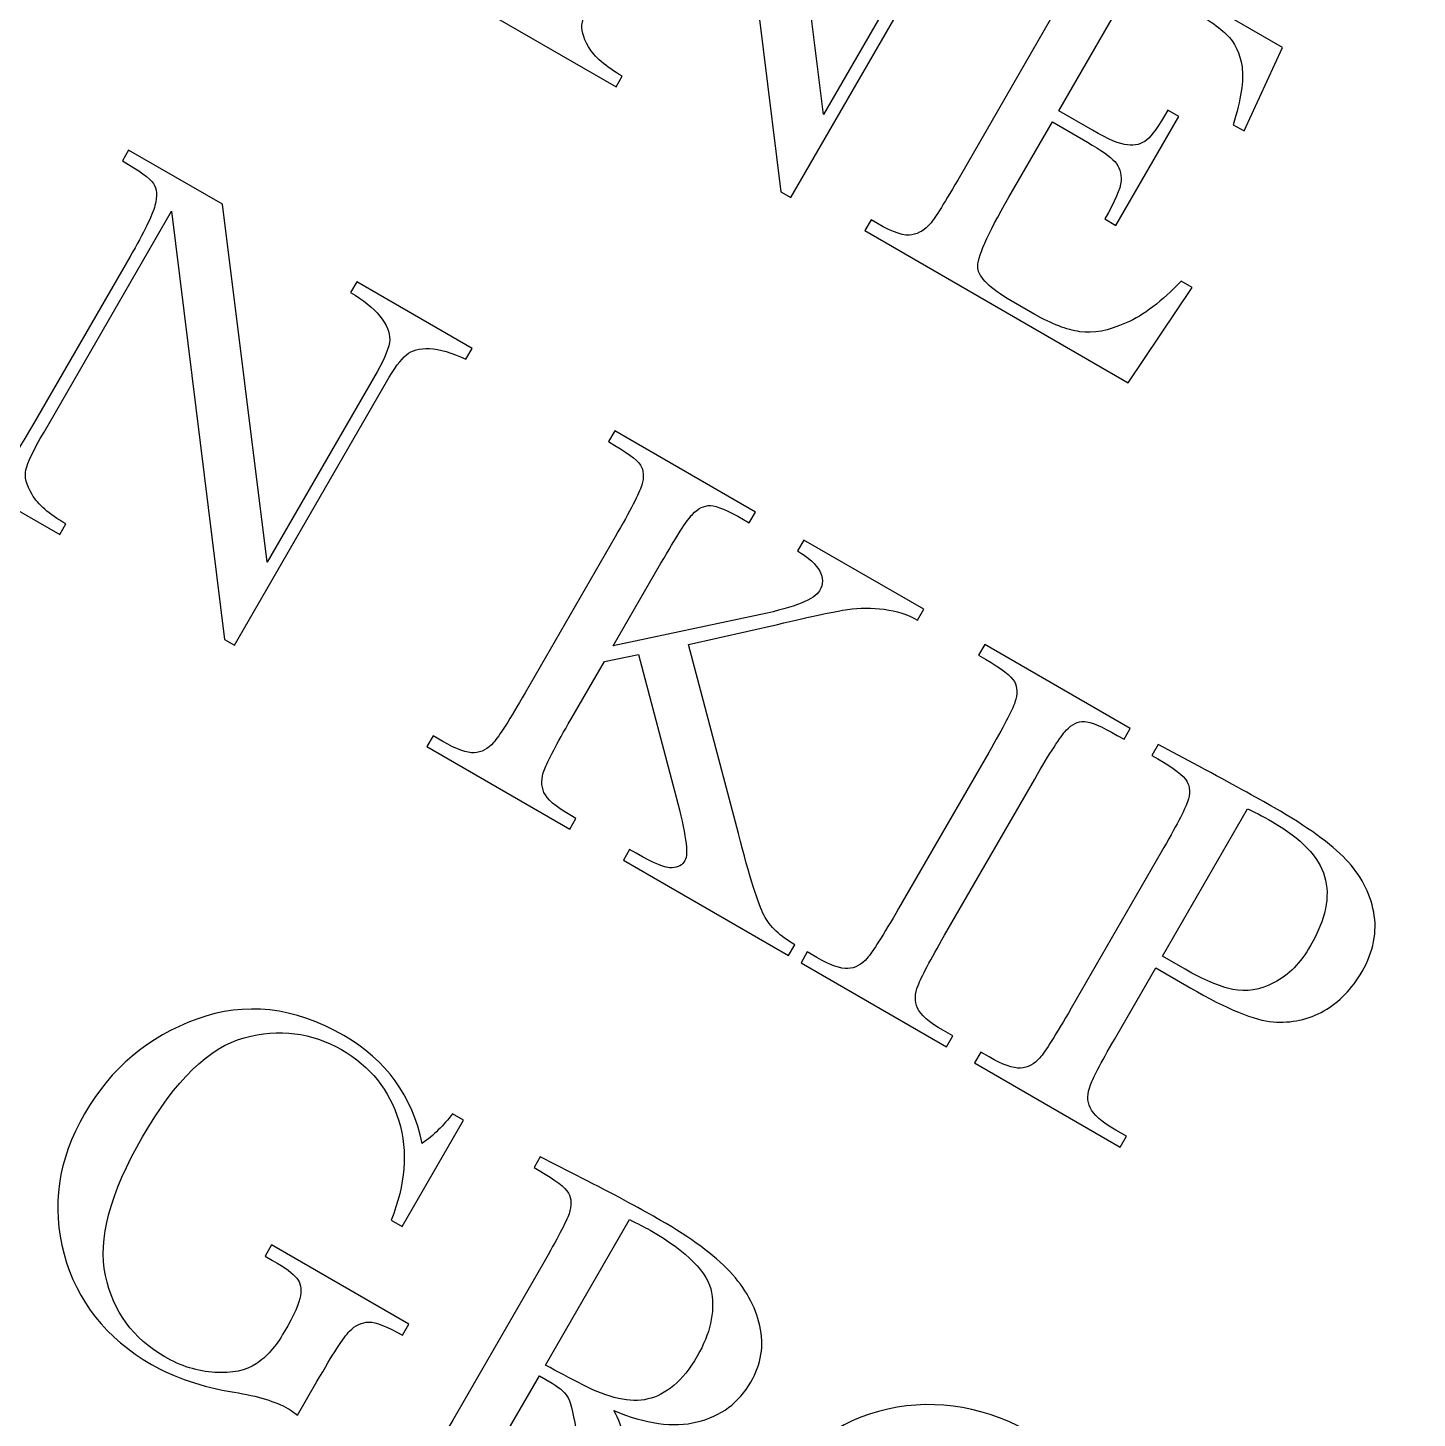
# Model space of a CAD drawing. Header units: centimetres. Extents: x -233 to -82, y 123 to 153.
# Drawn here: x -149.0737 to -148.8086, y 138.9133 to 139.1784 of the extents above; entities that cross this region are included whole.
import ezdxf

# ---------------------------------------------------------------- set-up
doc = ezdxf.new("R2010")
doc.units = ezdxf.units.CM
doc.header["$MEASUREMENT"] = 0
doc.layers.add('layer 1', color=7, linetype='Continuous')

msp = doc.modelspace()

# ---------------------------------------------------------------- linework, layer by layer
at = {"layer": 'layer 1', "color": 1, "lineweight": 9}
for points in [[(-150.96902, 140.35037), (-150.96902, 139.18779), (-150.02657, 138.24535), (-148.86399, 138.24535), (-148.86399, 138.24535), (-147.70142, 138.24535), (-146.75897, 139.18779), (-146.75897, 140.35037), (-146.75897, 140.35037), (-146.75897, 141.51295), (-147.70142, 142.45539), (-148.86399, 142.45539), (-148.86399, 142.45539), (-150.02657, 142.45539), (-150.96902, 141.51295), (-150.96902, 140.35037)], [(-148.71787, 138.39175), (-148.71787, 138.39175), (-147.99394, 139.64481), (-147.99394, 139.64481), (-147.99394, 139.64481), (-147.99394, 139.64481), (-149.90106, 140.74336), (-149.90106, 140.74336), (-149.90106, 140.74336), (-149.90106, 140.74336), (-150.62287, 139.49237), (-150.62287, 139.49237), (-150.62287, 139.49237), (-150.62287, 139.49237), (-148.71787, 138.39175), (-148.71787, 138.39175)]]:
    msp.add_open_spline(points, degree=3, knots=[0, 0, 0, 0, 0.2, 0.2, 0.2, 0.2, 0.4, 0.4, 0.4, 0.4, 0.6, 0.6, 0.6, 0.6, 1, 1, 1, 1], dxfattribs=at)
at = {"layer": 'layer 1'}
for points, knots in [([(-148.93002, 139.14715), (-148.93002, 139.14715), (-148.94011, 139.2288), (-148.94011, 139.2288), (-148.94011, 139.2288), (-148.94011, 139.2288), (-148.96442, 139.18669), (-148.96442, 139.18669), (-148.96442, 139.18669), (-148.96643, 139.1832), (-148.96757, 139.18081), (-148.96788, 139.1795), (-148.96788, 139.1795), (-148.96818, 139.17819), (-148.96778, 139.17661), (-148.9667, 139.17477), (-148.9667, 139.17477), (-148.96562, 139.1729), (-148.96348, 139.17104), (-148.96026, 139.16918), (-148.96026, 139.16918), (-148.96026, 139.16918), (-148.96144, 139.16713), (-148.96144, 139.16713), (-148.96144, 139.16713), (-148.96144, 139.16713), (-148.9841, 139.18021), (-148.9841, 139.18021), (-148.9841, 139.18021), (-148.9841, 139.18021), (-148.98291, 139.18226), (-148.98291, 139.18226), (-148.98291, 139.18226), (-148.97991, 139.1808), (-148.9774, 139.18005), (-148.97537, 139.18002), (-148.97537, 139.18002), (-148.97334, 139.17999), (-148.97191, 139.18037), (-148.97105, 139.1812), (-148.97105, 139.1812), (-148.9702, 139.18202), (-148.96872, 139.18428), (-148.9666, 139.18795), (-148.9666, 139.18795), (-148.9666, 139.18795), (-148.94802, 139.22014), (-148.94802, 139.22014), (-148.94802, 139.22014), (-148.94533, 139.22479), (-148.94374, 139.22802), (-148.94327, 139.22986), (-148.94327, 139.22986), (-148.94279, 139.2317), (-148.94288, 139.23311), (-148.94357, 139.23409), (-148.94357, 139.23409), (-148.94427, 139.23509), (-148.94621, 139.23652), (-148.94946, 139.23839), (-148.94946, 139.23839), (-148.94946, 139.23839), (-148.94828, 139.24045), (-148.94828, 139.24045), (-148.94828, 139.24045), (-148.94828, 139.24045), (-148.93038, 139.23011), (-148.93038, 139.23011), (-148.93038, 139.23011), (-148.93038, 139.23011), (-148.92187, 139.16187), (-148.92187, 139.16187), (-148.92187, 139.16187), (-148.92187, 139.16187), (-148.90091, 139.19817), (-148.90091, 139.19817), (-148.90091, 139.19817), (-148.89937, 139.20085), (-148.89856, 139.20291), (-148.89849, 139.20429), (-148.89849, 139.20429), (-148.89842, 139.20567), (-148.89907, 139.20718), (-148.90038, 139.20881), (-148.90038, 139.20881), (-148.90171, 139.21041), (-148.90358, 139.2119), (-148.90597, 139.21328), (-148.90597, 139.21328), (-148.90597, 139.21328), (-148.90479, 139.21534), (-148.90479, 139.21534), (-148.90479, 139.21534), (-148.90479, 139.21534), (-148.88278, 139.20263), (-148.88278, 139.20263), (-148.88278, 139.20263), (-148.88278, 139.20263), (-148.88396, 139.20058), (-148.88396, 139.20058), (-148.88396, 139.20058), (-148.88667, 139.20183), (-148.88896, 139.20249), (-148.89087, 139.20259), (-148.89087, 139.20259), (-148.8928, 139.20267), (-148.89428, 139.20227), (-148.8953, 139.20141), (-148.8953, 139.20141), (-148.89634, 139.20056), (-148.89762, 139.19883), (-148.89912, 139.19623), (-148.89912, 139.19623), (-148.89912, 139.19623), (-148.9281, 139.14604), (-148.9281, 139.14604), (-148.9281, 139.14604), (-148.9281, 139.14604), (-148.93002, 139.14715), (-148.93002, 139.14715)], [0, 0, 0, 0, 0.032258, 0.032258, 0.032258, 0.032258, 0.064516, 0.064516, 0.064516, 0.064516, 0.096774, 0.096774, 0.096774, 0.096774, 0.129032, 0.129032, 0.129032, 0.129032, 0.16129, 0.16129, 0.16129, 0.16129, 0.193548, 0.193548, 0.193548, 0.193548, 0.225806, 0.225806, 0.225806, 0.225806, 0.258065, 0.258065, 0.258065, 0.258065, 0.290323, 0.290323, 0.290323, 0.290323, 0.322581, 0.322581, 0.322581, 0.322581, 0.354839, 0.354839, 0.354839, 0.354839, 0.387097, 0.387097, 0.387097, 0.387097, 0.419355, 0.419355, 0.419355, 0.419355, 0.451613, 0.451613, 0.451613, 0.451613, 0.483871, 0.483871, 0.483871, 0.483871, 0.516129, 0.516129, 0.516129, 0.516129, 0.548387, 0.548387, 0.548387, 0.548387, 0.580645, 0.580645, 0.580645, 0.580645, 0.612903, 0.612903, 0.612903, 0.612903, 0.645161, 0.645161, 0.645161, 0.645161, 0.677419, 0.677419, 0.677419, 0.677419, 0.709677, 0.709677, 0.709677, 0.709677, 0.741935, 0.741935, 0.741935, 0.741935, 0.774194, 0.774194, 0.774194, 0.774194, 0.806452, 0.806452, 0.806452, 0.806452, 0.83871, 0.83871, 0.83871, 0.83871, 0.870968, 0.870968, 0.870968, 0.870968, 0.903226, 0.903226, 0.903226, 0.903226, 0.935484, 0.935484, 0.935484, 0.935484, 1, 1, 1, 1]), ([(-148.85368, 139.13009), (-148.85368, 139.13009), (-148.85155, 139.12886), (-148.85155, 139.12886), (-148.85155, 139.12886), (-148.85155, 139.12886), (-148.86375, 139.11073), (-148.86375, 139.11073), (-148.86375, 139.11073), (-148.86375, 139.11073), (-148.914, 139.13974), (-148.914, 139.13974), (-148.914, 139.13974), (-148.914, 139.13974), (-148.91282, 139.14179), (-148.91282, 139.14179), (-148.91282, 139.14179), (-148.91282, 139.14179), (-148.91157, 139.14107), (-148.91157, 139.14107), (-148.91157, 139.14107), (-148.90855, 139.13933), (-148.90637, 139.13862), (-148.90502, 139.13891), (-148.90502, 139.13891), (-148.90367, 139.13921), (-148.90251, 139.13989), (-148.90156, 139.14101), (-148.90156, 139.14101), (-148.90062, 139.14209), (-148.89869, 139.1452), (-148.89576, 139.15027), (-148.89576, 139.15027), (-148.89576, 139.15027), (-148.87857, 139.18004), (-148.87857, 139.18004), (-148.87857, 139.18004), (-148.8759, 139.18467), (-148.87428, 139.18778), (-148.87367, 139.18937), (-148.87367, 139.18937), (-148.87309, 139.19098), (-148.87308, 139.19232), (-148.87364, 139.19344), (-148.87364, 139.19344), (-148.87421, 139.19456), (-148.87596, 139.19596), (-148.8789, 139.19765), (-148.8789, 139.19765), (-148.8789, 139.19765), (-148.87771, 139.19971), (-148.87771, 139.19971), (-148.87771, 139.19971), (-148.87771, 139.19971), (-148.83435, 139.17467), (-148.83435, 139.17467), (-148.83435, 139.17467), (-148.83435, 139.17467), (-148.84165, 139.15873), (-148.84165, 139.15873), (-148.84165, 139.15873), (-148.84165, 139.15873), (-148.84373, 139.15993), (-148.84373, 139.15993), (-148.84373, 139.15993), (-148.84225, 139.16472), (-148.84172, 139.16839), (-148.84206, 139.17098), (-148.84206, 139.17098), (-148.84242, 139.17354), (-148.84343, 139.17562), (-148.84506, 139.17718), (-148.84506, 139.17718), (-148.84669, 139.17875), (-148.84964, 139.18076), (-148.85388, 139.18321), (-148.85388, 139.18321), (-148.85388, 139.18321), (-148.8623, 139.18807), (-148.8623, 139.18807), (-148.8623, 139.18807), (-148.8623, 139.18807), (-148.87701, 139.16258), (-148.87701, 139.16258), (-148.87701, 139.16258), (-148.87701, 139.16258), (-148.87057, 139.15886), (-148.87057, 139.15886), (-148.87057, 139.15886), (-148.86761, 139.15715), (-148.86538, 139.15621), (-148.86391, 139.15606), (-148.86391, 139.15606), (-148.86245, 139.15588), (-148.86123, 139.15621), (-148.86024, 139.15702), (-148.86024, 139.15702), (-148.85929, 139.15782), (-148.85795, 139.15972), (-148.85623, 139.16271), (-148.85623, 139.16271), (-148.85623, 139.16271), (-148.85412, 139.16149), (-148.85412, 139.16149), (-148.85412, 139.16149), (-148.85412, 139.16149), (-148.86611, 139.14073), (-148.86611, 139.14073), (-148.86611, 139.14073), (-148.86611, 139.14073), (-148.86821, 139.14195), (-148.86821, 139.14195), (-148.86821, 139.14195), (-148.86628, 139.1453), (-148.86526, 139.14772), (-148.86513, 139.14921), (-148.86513, 139.14921), (-148.86504, 139.15068), (-148.86543, 139.15191), (-148.86633, 139.15288), (-148.86633, 139.15288), (-148.86723, 139.15385), (-148.86897, 139.1551), (-148.87156, 139.1566), (-148.87156, 139.1566), (-148.87156, 139.1566), (-148.87824, 139.16045), (-148.87824, 139.16045), (-148.87824, 139.16045), (-148.87824, 139.16045), (-148.88654, 139.14608), (-148.88654, 139.14608), (-148.88654, 139.14608), (-148.89069, 139.13889), (-148.89265, 139.13441), (-148.89245, 139.1326), (-148.89245, 139.1326), (-148.89228, 139.1308), (-148.89016, 139.12871), (-148.88611, 139.12637), (-148.88611, 139.12637), (-148.88611, 139.12637), (-148.88159, 139.12376), (-148.88159, 139.12376), (-148.88159, 139.12376), (-148.87839, 139.12191), (-148.8755, 139.1208), (-148.87297, 139.12045), (-148.87297, 139.12045), (-148.87045, 139.12007), (-148.86753, 139.12063), (-148.86417, 139.12212), (-148.86417, 139.12212), (-148.86083, 139.12359), (-148.85733, 139.12624), (-148.85368, 139.13009)], [0, 0, 0, 0, 0.025, 0.025, 0.025, 0.025, 0.05, 0.05, 0.05, 0.05, 0.075, 0.075, 0.075, 0.075, 0.1, 0.1, 0.1, 0.1, 0.125, 0.125, 0.125, 0.125, 0.15, 0.15, 0.15, 0.15, 0.175, 0.175, 0.175, 0.175, 0.2, 0.2, 0.2, 0.2, 0.225, 0.225, 0.225, 0.225, 0.25, 0.25, 0.25, 0.25, 0.275, 0.275, 0.275, 0.275, 0.3, 0.3, 0.3, 0.3, 0.325, 0.325, 0.325, 0.325, 0.35, 0.35, 0.35, 0.35, 0.375, 0.375, 0.375, 0.375, 0.4, 0.4, 0.4, 0.4, 0.425, 0.425, 0.425, 0.425, 0.45, 0.45, 0.45, 0.45, 0.475, 0.475, 0.475, 0.475, 0.5, 0.5, 0.5, 0.5, 0.525, 0.525, 0.525, 0.525, 0.55, 0.55, 0.55, 0.55, 0.575, 0.575, 0.575, 0.575, 0.6, 0.6, 0.6, 0.6, 0.625, 0.625, 0.625, 0.625, 0.65, 0.65, 0.65, 0.65, 0.675, 0.675, 0.675, 0.675, 0.7, 0.7, 0.7, 0.7, 0.725, 0.725, 0.725, 0.725, 0.75, 0.75, 0.75, 0.75, 0.775, 0.775, 0.775, 0.775, 0.8, 0.8, 0.8, 0.8, 0.825, 0.825, 0.825, 0.825, 0.85, 0.85, 0.85, 0.85, 0.875, 0.875, 0.875, 0.875, 0.9, 0.9, 0.9, 0.9, 0.925, 0.925, 0.925, 0.925, 0.95, 0.95, 0.95, 0.95, 1, 1, 1, 1]), ([(-149.03616, 139.06178), (-149.03616, 139.06178), (-149.04625, 139.14343), (-149.04625, 139.14343), (-149.04625, 139.14343), (-149.04625, 139.14343), (-149.07056, 139.10132), (-149.07056, 139.10132), (-149.07056, 139.10132), (-149.07257, 139.09784), (-149.07371, 139.09545), (-149.07402, 139.09413), (-149.07402, 139.09413), (-149.07433, 139.09282), (-149.07392, 139.09124), (-149.07284, 139.0894), (-149.07284, 139.0894), (-149.07177, 139.08753), (-149.06962, 139.08567), (-149.0664, 139.08381), (-149.0664, 139.08381), (-149.0664, 139.08381), (-149.06758, 139.08176), (-149.06758, 139.08176), (-149.06758, 139.08176), (-149.06758, 139.08176), (-149.09024, 139.09484), (-149.09024, 139.09484), (-149.09024, 139.09484), (-149.09024, 139.09484), (-149.08905, 139.09689), (-149.08905, 139.09689), (-149.08905, 139.09689), (-149.08605, 139.09543), (-149.08354, 139.09468), (-149.08151, 139.09465), (-149.08151, 139.09465), (-149.07949, 139.09462), (-149.07805, 139.09501), (-149.0772, 139.09583), (-149.0772, 139.09583), (-149.07634, 139.09665), (-149.07486, 139.09892), (-149.07275, 139.10258), (-149.07275, 139.10258), (-149.07275, 139.10258), (-149.05416, 139.13477), (-149.05416, 139.13477), (-149.05416, 139.13477), (-149.05148, 139.13942), (-149.04988, 139.14266), (-149.04941, 139.1445), (-149.04941, 139.1445), (-149.04894, 139.14634), (-149.04903, 139.14774), (-149.04971, 139.14872), (-149.04971, 139.14872), (-149.05041, 139.14972), (-149.05236, 139.15115), (-149.05561, 139.15303), (-149.05561, 139.15303), (-149.05561, 139.15303), (-149.05442, 139.15508), (-149.05442, 139.15508), (-149.05442, 139.15508), (-149.05442, 139.15508), (-149.03652, 139.14475), (-149.03652, 139.14475), (-149.03652, 139.14475), (-149.03652, 139.14475), (-149.02801, 139.07651), (-149.02801, 139.07651), (-149.02801, 139.07651), (-149.02801, 139.07651), (-149.00705, 139.1128), (-149.00705, 139.1128), (-149.00705, 139.1128), (-149.00551, 139.11548), (-149.0047, 139.11754), (-149.00463, 139.11892), (-149.00463, 139.11892), (-149.00456, 139.1203), (-149.00521, 139.12182), (-149.00652, 139.12344), (-149.00652, 139.12344), (-149.00785, 139.12504), (-149.00972, 139.12654), (-149.01211, 139.12792), (-149.01211, 139.12792), (-149.01211, 139.12792), (-149.01093, 139.12997), (-149.01093, 139.12997), (-149.01093, 139.12997), (-149.01093, 139.12997), (-148.98892, 139.11727), (-148.98892, 139.11727), (-148.98892, 139.11727), (-148.98892, 139.11727), (-148.99011, 139.11521), (-148.99011, 139.11521), (-148.99011, 139.11521), (-148.99281, 139.11646), (-148.9951, 139.11713), (-148.99702, 139.11723), (-148.99702, 139.11723), (-148.99895, 139.1173), (-149.00042, 139.11691), (-149.00144, 139.11604), (-149.00144, 139.11604), (-149.00249, 139.11519), (-149.00376, 139.11347), (-149.00526, 139.11087), (-149.00526, 139.11087), (-149.00526, 139.11087), (-149.03424, 139.06067), (-149.03424, 139.06067), (-149.03424, 139.06067), (-149.03424, 139.06067), (-149.03616, 139.06178), (-149.03616, 139.06178)], [0, 0, 0, 0, 0.032258, 0.032258, 0.032258, 0.032258, 0.064516, 0.064516, 0.064516, 0.064516, 0.096774, 0.096774, 0.096774, 0.096774, 0.129032, 0.129032, 0.129032, 0.129032, 0.16129, 0.16129, 0.16129, 0.16129, 0.193548, 0.193548, 0.193548, 0.193548, 0.225806, 0.225806, 0.225806, 0.225806, 0.258065, 0.258065, 0.258065, 0.258065, 0.290323, 0.290323, 0.290323, 0.290323, 0.322581, 0.322581, 0.322581, 0.322581, 0.354839, 0.354839, 0.354839, 0.354839, 0.387097, 0.387097, 0.387097, 0.387097, 0.419355, 0.419355, 0.419355, 0.419355, 0.451613, 0.451613, 0.451613, 0.451613, 0.483871, 0.483871, 0.483871, 0.483871, 0.516129, 0.516129, 0.516129, 0.516129, 0.548387, 0.548387, 0.548387, 0.548387, 0.580645, 0.580645, 0.580645, 0.580645, 0.612903, 0.612903, 0.612903, 0.612903, 0.645161, 0.645161, 0.645161, 0.645161, 0.677419, 0.677419, 0.677419, 0.677419, 0.709677, 0.709677, 0.709677, 0.709677, 0.741935, 0.741935, 0.741935, 0.741935, 0.774194, 0.774194, 0.774194, 0.774194, 0.806452, 0.806452, 0.806452, 0.806452, 0.83871, 0.83871, 0.83871, 0.83871, 0.870968, 0.870968, 0.870968, 0.870968, 0.903226, 0.903226, 0.903226, 0.903226, 0.935484, 0.935484, 0.935484, 0.935484, 1, 1, 1, 1]), ([(-148.96199, 139.06053), (-148.96199, 139.06053), (-148.93382, 139.06654), (-148.93382, 139.06654), (-148.93382, 139.06654), (-148.92732, 139.06791), (-148.92357, 139.06942), (-148.92263, 139.07106), (-148.92263, 139.07106), (-148.9212, 139.07352), (-148.92261, 139.07607), (-148.92682, 139.07867), (-148.92682, 139.07867), (-148.92682, 139.07867), (-148.92563, 139.08073), (-148.92563, 139.08073), (-148.92563, 139.08073), (-148.92563, 139.08073), (-148.90274, 139.06751), (-148.90274, 139.06751), (-148.90274, 139.06751), (-148.90274, 139.06751), (-148.90393, 139.06546), (-148.90393, 139.06546), (-148.90393, 139.06546), (-148.90584, 139.06653), (-148.90795, 139.06719), (-148.9103, 139.06751), (-148.9103, 139.06751), (-148.91264, 139.06782), (-148.91497, 139.06781), (-148.91728, 139.06748), (-148.91728, 139.06748), (-148.91958, 139.06715), (-148.92405, 139.0662), (-148.93066, 139.06464), (-148.93066, 139.06464), (-148.93066, 139.06464), (-148.94762, 139.06082), (-148.94762, 139.06082), (-148.94762, 139.06082), (-148.94762, 139.06082), (-148.93813, 139.02476), (-148.93813, 139.02476), (-148.93813, 139.02476), (-148.93598, 139.01648), (-148.93434, 139.01128), (-148.93322, 139.00914), (-148.93322, 139.00914), (-148.93213, 139.00702), (-148.93016, 139.00515), (-148.92735, 139.00353), (-148.92735, 139.00353), (-148.92735, 139.00353), (-148.92854, 139.00148), (-148.92854, 139.00148), (-148.92854, 139.00148), (-148.92854, 139.00148), (-148.96005, 139.01967), (-148.96005, 139.01967), (-148.96005, 139.01967), (-148.96005, 139.01967), (-148.95886, 139.02173), (-148.95886, 139.02173), (-148.95886, 139.02173), (-148.95886, 139.02173), (-148.95764, 139.02102), (-148.95764, 139.02102), (-148.95764, 139.02102), (-148.95424, 139.01906), (-148.95197, 139.01813), (-148.95078, 139.0182), (-148.95078, 139.0182), (-148.94962, 139.0183), (-148.9488, 139.01876), (-148.94832, 139.01959), (-148.94832, 139.01959), (-148.9476, 139.02084), (-148.94815, 139.02486), (-148.94999, 139.0317), (-148.94999, 139.0317), (-148.94999, 139.0317), (-148.95716, 139.05888), (-148.95716, 139.05888), (-148.95716, 139.05888), (-148.95716, 139.05888), (-148.96369, 139.05759), (-148.96369, 139.05759), (-148.96369, 139.05759), (-148.96369, 139.05759), (-148.97008, 139.04653), (-148.97008, 139.04653), (-148.97008, 139.04653), (-148.97284, 139.04175), (-148.97451, 139.03855), (-148.97513, 139.03694), (-148.97513, 139.03694), (-148.97575, 139.03532), (-148.97576, 139.03387), (-148.9752, 139.03261), (-148.9752, 139.03261), (-148.97466, 139.03133), (-148.973, 139.02989), (-148.97027, 139.02831), (-148.97027, 139.02831), (-148.97027, 139.02831), (-148.9691, 139.02764), (-148.9691, 139.02764), (-148.9691, 139.02764), (-148.9691, 139.02764), (-148.97029, 139.02558), (-148.97029, 139.02558), (-148.97029, 139.02558), (-148.97029, 139.02558), (-148.99754, 139.04132), (-148.99754, 139.04132), (-148.99754, 139.04132), (-148.99754, 139.04132), (-148.99636, 139.04337), (-148.99636, 139.04337), (-148.99636, 139.04337), (-148.99636, 139.04337), (-148.99448, 139.04229), (-148.99448, 139.04229), (-148.99448, 139.04229), (-148.99189, 139.04079), (-148.9899, 139.04009), (-148.98851, 139.04016), (-148.98851, 139.04016), (-148.98712, 139.04022), (-148.9859, 139.0409), (-148.98482, 139.04212), (-148.98482, 139.04212), (-148.98374, 139.04333), (-148.98173, 139.0465), (-148.97881, 139.05157), (-148.97881, 139.05157), (-148.97881, 139.05157), (-148.96162, 139.08134), (-148.96162, 139.08134), (-148.96162, 139.08134), (-148.95872, 139.08635), (-148.95705, 139.08961), (-148.95657, 139.09117), (-148.95657, 139.09117), (-148.95608, 139.09273), (-148.95618, 139.094), (-148.9568, 139.09502), (-148.9568, 139.09502), (-148.95746, 139.09605), (-148.95948, 139.09753), (-148.96288, 139.09949), (-148.96288, 139.09949), (-148.96288, 139.09949), (-148.96169, 139.10155), (-148.96169, 139.10155), (-148.96169, 139.10155), (-148.96169, 139.10155), (-148.93486, 139.08605), (-148.93486, 139.08605), (-148.93486, 139.08605), (-148.93486, 139.08605), (-148.93604, 139.084), (-148.93604, 139.084), (-148.93604, 139.084), (-148.93604, 139.084), (-148.93716, 139.08464), (-148.93716, 139.08464), (-148.93716, 139.08464), (-148.94015, 139.08637), (-148.94223, 139.08726), (-148.94342, 139.08729), (-148.94342, 139.08729), (-148.94464, 139.08734), (-148.94581, 139.08676), (-148.94689, 139.08562), (-148.94689, 139.08562), (-148.94798, 139.08445), (-148.94998, 139.08134), (-148.95289, 139.0763), (-148.95289, 139.0763), (-148.95289, 139.0763), (-148.96199, 139.06053), (-148.96199, 139.06053)], [0, 0, 0, 0, 0.021277, 0.021277, 0.021277, 0.021277, 0.042553, 0.042553, 0.042553, 0.042553, 0.06383, 0.06383, 0.06383, 0.06383, 0.085106, 0.085106, 0.085106, 0.085106, 0.106383, 0.106383, 0.106383, 0.106383, 0.12766, 0.12766, 0.12766, 0.12766, 0.148936, 0.148936, 0.148936, 0.148936, 0.170213, 0.170213, 0.170213, 0.170213, 0.191489, 0.191489, 0.191489, 0.191489, 0.212766, 0.212766, 0.212766, 0.212766, 0.234043, 0.234043, 0.234043, 0.234043, 0.255319, 0.255319, 0.255319, 0.255319, 0.276596, 0.276596, 0.276596, 0.276596, 0.297872, 0.297872, 0.297872, 0.297872, 0.319149, 0.319149, 0.319149, 0.319149, 0.340426, 0.340426, 0.340426, 0.340426, 0.361702, 0.361702, 0.361702, 0.361702, 0.382979, 0.382979, 0.382979, 0.382979, 0.404255, 0.404255, 0.404255, 0.404255, 0.425532, 0.425532, 0.425532, 0.425532, 0.446809, 0.446809, 0.446809, 0.446809, 0.468085, 0.468085, 0.468085, 0.468085, 0.489362, 0.489362, 0.489362, 0.489362, 0.510638, 0.510638, 0.510638, 0.510638, 0.531915, 0.531915, 0.531915, 0.531915, 0.553191, 0.553191, 0.553191, 0.553191, 0.574468, 0.574468, 0.574468, 0.574468, 0.595745, 0.595745, 0.595745, 0.595745, 0.617021, 0.617021, 0.617021, 0.617021, 0.638298, 0.638298, 0.638298, 0.638298, 0.659574, 0.659574, 0.659574, 0.659574, 0.680851, 0.680851, 0.680851, 0.680851, 0.702128, 0.702128, 0.702128, 0.702128, 0.723404, 0.723404, 0.723404, 0.723404, 0.744681, 0.744681, 0.744681, 0.744681, 0.765957, 0.765957, 0.765957, 0.765957, 0.787234, 0.787234, 0.787234, 0.787234, 0.808511, 0.808511, 0.808511, 0.808511, 0.829787, 0.829787, 0.829787, 0.829787, 0.851064, 0.851064, 0.851064, 0.851064, 0.87234, 0.87234, 0.87234, 0.87234, 0.893617, 0.893617, 0.893617, 0.893617, 0.914894, 0.914894, 0.914894, 0.914894, 0.93617, 0.93617, 0.93617, 0.93617, 0.957447, 0.957447, 0.957447, 0.957447, 1, 1, 1, 1]), ([(-148.89232, 139.05875), (-148.89232, 139.05875), (-148.89113, 139.06081), (-148.89113, 139.06081), (-148.89113, 139.06081), (-148.89113, 139.06081), (-148.86338, 139.04479), (-148.86338, 139.04479), (-148.86338, 139.04479), (-148.86338, 139.04479), (-148.86457, 139.04273), (-148.86457, 139.04273), (-148.86457, 139.04273), (-148.86457, 139.04273), (-148.86587, 139.04348), (-148.86587, 139.04348), (-148.86587, 139.04348), (-148.86886, 139.04521), (-148.87094, 139.0461), (-148.87213, 139.04613), (-148.87213, 139.04613), (-148.87335, 139.04618), (-148.87452, 139.0456), (-148.87559, 139.04446), (-148.87559, 139.04446), (-148.87669, 139.04329), (-148.87869, 139.04018), (-148.8816, 139.03514), (-148.8816, 139.03514), (-148.8816, 139.03514), (-148.89879, 139.00537), (-148.89879, 139.00537), (-148.89879, 139.00537), (-148.90155, 139.00059), (-148.90324, 138.99741), (-148.90386, 138.99579), (-148.90386, 138.99579), (-148.90448, 138.99418), (-148.90452, 138.99274), (-148.90396, 138.99148), (-148.90396, 138.99148), (-148.90342, 138.9902), (-148.90176, 138.98876), (-148.89903, 138.98718), (-148.89903, 138.98718), (-148.89903, 138.98718), (-148.89724, 138.98615), (-148.89724, 138.98615), (-148.89724, 138.98615), (-148.89724, 138.98615), (-148.89842, 138.9841), (-148.89842, 138.9841), (-148.89842, 138.9841), (-148.89842, 138.9841), (-148.92617, 139.00011), (-148.92617, 139.00011), (-148.92617, 139.00011), (-148.92617, 139.00011), (-148.92499, 139.00217), (-148.92499, 139.00217), (-148.92499, 139.00217), (-148.92499, 139.00217), (-148.92319, 139.00113), (-148.92319, 139.00113), (-148.92319, 139.00113), (-148.9206, 138.99963), (-148.91861, 138.99894), (-148.91722, 138.999), (-148.91722, 138.999), (-148.91586, 138.99908), (-148.91463, 138.99976), (-148.91355, 139.00097), (-148.91355, 139.00097), (-148.9125, 139.0022), (-148.91049, 139.00537), (-148.90757, 139.01044), (-148.90757, 139.01044), (-148.90757, 139.01044), (-148.89038, 139.04021), (-148.89038, 139.04021), (-148.89038, 139.04021), (-148.88759, 139.04504), (-148.88592, 139.04824), (-148.88537, 139.04979), (-148.88537, 139.04979), (-148.88484, 139.05136), (-148.88489, 139.05266), (-148.88548, 139.05373), (-148.88548, 139.05373), (-148.88607, 139.0548), (-148.88793, 139.05622), (-148.89102, 139.058), (-148.89102, 139.058), (-148.89102, 139.058), (-148.89232, 139.05875), (-148.89232, 139.05875)], [0, 0, 0, 0, 0.04, 0.04, 0.04, 0.04, 0.08, 0.08, 0.08, 0.08, 0.12, 0.12, 0.12, 0.12, 0.16, 0.16, 0.16, 0.16, 0.2, 0.2, 0.2, 0.2, 0.24, 0.24, 0.24, 0.24, 0.28, 0.28, 0.28, 0.28, 0.32, 0.32, 0.32, 0.32, 0.36, 0.36, 0.36, 0.36, 0.4, 0.4, 0.4, 0.4, 0.44, 0.44, 0.44, 0.44, 0.48, 0.48, 0.48, 0.48, 0.52, 0.52, 0.52, 0.52, 0.56, 0.56, 0.56, 0.56, 0.6, 0.6, 0.6, 0.6, 0.64, 0.64, 0.64, 0.64, 0.68, 0.68, 0.68, 0.68, 0.72, 0.72, 0.72, 0.72, 0.76, 0.76, 0.76, 0.76, 0.8, 0.8, 0.8, 0.8, 0.84, 0.84, 0.84, 0.84, 0.88, 0.88, 0.88, 0.88, 0.92, 0.92, 0.92, 0.92, 1, 1, 1, 1]), ([(-148.85853, 138.99913), (-148.85853, 138.99913), (-148.86589, 138.98638), (-148.86589, 138.98638), (-148.86589, 138.98638), (-148.86865, 138.9816), (-148.87035, 138.97842), (-148.87097, 138.9768), (-148.87097, 138.9768), (-148.87159, 138.97519), (-148.87163, 138.97375), (-148.87104, 138.97248), (-148.87104, 138.97248), (-148.87048, 138.97118), (-148.86884, 138.96975), (-148.86611, 138.96818), (-148.86611, 138.96818), (-148.86611, 138.96818), (-148.86411, 138.96702), (-148.86411, 138.96702), (-148.86411, 138.96702), (-148.86411, 138.96702), (-148.8653, 138.96497), (-148.8653, 138.96497), (-148.8653, 138.96497), (-148.8653, 138.96497), (-148.8931, 138.98102), (-148.8931, 138.98102), (-148.8931, 138.98102), (-148.8931, 138.98102), (-148.89191, 138.98307), (-148.89191, 138.98307), (-148.89191, 138.98307), (-148.89191, 138.98307), (-148.8903, 138.98214), (-148.8903, 138.98214), (-148.8903, 138.98214), (-148.8877, 138.98064), (-148.88572, 138.97995), (-148.88433, 138.98001), (-148.88433, 138.98001), (-148.88294, 138.98007), (-148.88172, 138.98075), (-148.88063, 138.98197), (-148.88063, 138.98197), (-148.87958, 138.98319), (-148.87758, 138.98637), (-148.87465, 138.99143), (-148.87465, 138.99143), (-148.87465, 138.99143), (-148.85746, 139.02121), (-148.85746, 139.02121), (-148.85746, 139.02121), (-148.85467, 139.02604), (-148.853, 139.02923), (-148.85245, 139.03078), (-148.85245, 139.03078), (-148.85193, 139.03235), (-148.85197, 139.03366), (-148.85256, 139.03473), (-148.85256, 139.03473), (-148.85318, 139.03581), (-148.85503, 139.03723), (-148.85813, 139.03901), (-148.85813, 139.03901), (-148.85813, 139.03901), (-148.85924, 139.03966), (-148.85924, 139.03966), (-148.85924, 139.03966), (-148.85924, 139.03966), (-148.85806, 139.04171), (-148.85806, 139.04171), (-148.85806, 139.04171), (-148.85806, 139.04171), (-148.8503, 139.03758), (-148.8503, 139.03758), (-148.8503, 139.03758), (-148.84407, 139.03426), (-148.83928, 139.03163), (-148.83588, 139.02967), (-148.83588, 139.02967), (-148.82962, 139.02605), (-148.82507, 139.02277), (-148.82224, 139.01982), (-148.82224, 139.01982), (-148.81943, 139.01688), (-148.81765, 139.01353), (-148.81694, 139.00979), (-148.81694, 139.00979), (-148.81623, 139.00603), (-148.81696, 139.00226), (-148.81916, 138.99844), (-148.81916, 138.99844), (-148.82108, 138.99511), (-148.82351, 138.9926), (-148.82644, 138.99093), (-148.82644, 138.99093), (-148.82938, 138.98927), (-148.83262, 138.98857), (-148.83614, 138.98884), (-148.83614, 138.98884), (-148.83968, 138.98912), (-148.84492, 138.99127), (-148.85185, 138.99528), (-148.85185, 138.99528), (-148.85185, 138.99528), (-148.85853, 138.99913), (-148.85853, 138.99913)], [0, 0, 0, 0, 0.035714, 0.035714, 0.035714, 0.035714, 0.071429, 0.071429, 0.071429, 0.071429, 0.107143, 0.107143, 0.107143, 0.107143, 0.142857, 0.142857, 0.142857, 0.142857, 0.178571, 0.178571, 0.178571, 0.178571, 0.214286, 0.214286, 0.214286, 0.214286, 0.25, 0.25, 0.25, 0.25, 0.285714, 0.285714, 0.285714, 0.285714, 0.321429, 0.321429, 0.321429, 0.321429, 0.357143, 0.357143, 0.357143, 0.357143, 0.392857, 0.392857, 0.392857, 0.392857, 0.428571, 0.428571, 0.428571, 0.428571, 0.464286, 0.464286, 0.464286, 0.464286, 0.5, 0.5, 0.5, 0.5, 0.535714, 0.535714, 0.535714, 0.535714, 0.571429, 0.571429, 0.571429, 0.571429, 0.607143, 0.607143, 0.607143, 0.607143, 0.642857, 0.642857, 0.642857, 0.642857, 0.678571, 0.678571, 0.678571, 0.678571, 0.714286, 0.714286, 0.714286, 0.714286, 0.75, 0.75, 0.75, 0.75, 0.785714, 0.785714, 0.785714, 0.785714, 0.821429, 0.821429, 0.821429, 0.821429, 0.857143, 0.857143, 0.857143, 0.857143, 0.892857, 0.892857, 0.892857, 0.892857, 0.928571, 0.928571, 0.928571, 0.928571, 1, 1, 1, 1]), ([(-148.85724, 139.00137), (-148.85724, 139.00137), (-148.8529, 138.99886), (-148.8529, 138.99886), (-148.8529, 138.99886), (-148.84939, 138.99684), (-148.84638, 138.99558), (-148.84382, 138.99504), (-148.84382, 138.99504), (-148.84125, 138.99449), (-148.83862, 138.99491), (-148.8359, 138.99632), (-148.8359, 138.99632), (-148.83318, 138.99773), (-148.83089, 139.00008), (-148.82899, 139.00338), (-148.82899, 139.00338), (-148.82609, 139.0084), (-148.8252, 139.01276), (-148.8263, 139.01655), (-148.8263, 139.01655), (-148.82742, 139.02032), (-148.83072, 139.02378), (-148.83625, 139.02698), (-148.83625, 139.02698), (-148.83828, 139.02815), (-148.83987, 139.02899), (-148.84101, 139.02948), (-148.84101, 139.02948), (-148.84101, 139.02948), (-148.85724, 139.00137), (-148.85724, 139.00137)], [0, 0, 0, 0, 0.111111, 0.111111, 0.111111, 0.111111, 0.222222, 0.222222, 0.222222, 0.222222, 0.333333, 0.333333, 0.333333, 0.333333, 0.444444, 0.444444, 0.444444, 0.444444, 0.555556, 0.555556, 0.555556, 0.555556, 0.666667, 0.666667, 0.666667, 0.666667, 0.777778, 0.777778, 0.777778, 0.777778, 1, 1, 1, 1]), ([(-149.02715, 138.94631), (-149.02715, 138.94631), (-149.00099, 138.9312), (-149.00099, 138.9312), (-149.00099, 138.9312), (-149.00099, 138.9312), (-149.00222, 138.92907), (-149.00222, 138.92907), (-149.00222, 138.92907), (-149.00511, 138.93074), (-149.00725, 138.93159), (-149.0086, 138.93158), (-149.0086, 138.93158), (-149.00996, 138.93157), (-149.01119, 138.93099), (-149.01231, 138.92984), (-149.01231, 138.92984), (-149.01343, 138.92868), (-149.01549, 138.92547), (-149.0185, 138.92025), (-149.0185, 138.92025), (-149.0185, 138.92025), (-149.02222, 138.91381), (-149.02222, 138.91381), (-149.02222, 138.91381), (-149.02288, 138.91436), (-149.0235, 138.91478), (-149.02404, 138.9151), (-149.02404, 138.9151), (-149.02635, 138.91643), (-149.02977, 138.91747), (-149.0343, 138.91821), (-149.0343, 138.91821), (-149.04046, 138.91924), (-149.04572, 138.921), (-149.05005, 138.9235), (-149.05005, 138.9235), (-149.05873, 138.92851), (-149.06431, 138.93554), (-149.06675, 138.94457), (-149.06675, 138.94457), (-149.06921, 138.95362), (-149.06791, 138.96253), (-149.06286, 138.97129), (-149.06286, 138.97129), (-149.05785, 138.97996), (-149.0507, 138.98599), (-149.04144, 138.98937), (-149.04144, 138.98937), (-149.03219, 138.99272), (-149.02284, 138.99169), (-149.01341, 138.98625), (-149.01341, 138.98625), (-149.00528, 138.98155), (-149.0003, 138.97469), (-148.99845, 138.96566), (-148.99845, 138.96566), (-148.99625, 138.96719), (-148.99434, 138.96907), (-148.99266, 138.97132), (-148.99266, 138.97132), (-148.99266, 138.97132), (-148.99053, 138.97009), (-148.99053, 138.97009), (-148.99053, 138.97009), (-148.99053, 138.97009), (-149.00223, 138.94982), (-149.00223, 138.94982), (-149.00223, 138.94982), (-149.00223, 138.94982), (-149.00436, 138.95105), (-149.00436, 138.95105), (-149.00436, 138.95105), (-149.00161, 138.95778), (-149.00113, 138.96409), (-149.0029, 138.96996), (-149.0029, 138.96996), (-149.00467, 138.97583), (-149.00832, 138.98036), (-149.01383, 138.98354), (-149.01383, 138.98354), (-149.01952, 138.98683), (-149.0257, 138.98759), (-149.03238, 138.9858), (-149.03238, 138.9858), (-149.03906, 138.98401), (-149.04554, 138.97771), (-149.05176, 138.96692), (-149.05176, 138.96692), (-149.05799, 138.95614), (-149.06033, 138.94734), (-149.05885, 138.94049), (-149.05885, 138.94049), (-149.05736, 138.93364), (-149.0536, 138.92846), (-149.04755, 138.92496), (-149.04755, 138.92496), (-149.04446, 138.92318), (-149.04125, 138.92219), (-149.03797, 138.922), (-149.03797, 138.922), (-149.03471, 138.92181), (-149.03209, 138.92234), (-149.0301, 138.92362), (-149.0301, 138.92362), (-149.02814, 138.92491), (-149.02635, 138.92693), (-149.02475, 138.92971), (-149.02475, 138.92971), (-149.02287, 138.93296), (-149.02182, 138.93526), (-149.02163, 138.93661), (-149.02163, 138.93661), (-149.02145, 138.93795), (-149.02168, 138.93906), (-149.02233, 138.93996), (-149.02233, 138.93996), (-149.02303, 138.94084), (-149.02457, 138.94197), (-149.02696, 138.94335), (-149.02696, 138.94335), (-149.02696, 138.94335), (-149.02838, 138.94418), (-149.02838, 138.94418), (-149.02838, 138.94418), (-149.02838, 138.94418), (-149.02715, 138.94631), (-149.02715, 138.94631)], [0, 0, 0, 0, 0.030303, 0.030303, 0.030303, 0.030303, 0.060606, 0.060606, 0.060606, 0.060606, 0.090909, 0.090909, 0.090909, 0.090909, 0.121212, 0.121212, 0.121212, 0.121212, 0.151515, 0.151515, 0.151515, 0.151515, 0.181818, 0.181818, 0.181818, 0.181818, 0.212121, 0.212121, 0.212121, 0.212121, 0.242424, 0.242424, 0.242424, 0.242424, 0.272727, 0.272727, 0.272727, 0.272727, 0.30303, 0.30303, 0.30303, 0.30303, 0.333333, 0.333333, 0.333333, 0.333333, 0.363636, 0.363636, 0.363636, 0.363636, 0.393939, 0.393939, 0.393939, 0.393939, 0.424242, 0.424242, 0.424242, 0.424242, 0.454545, 0.454545, 0.454545, 0.454545, 0.484848, 0.484848, 0.484848, 0.484848, 0.515152, 0.515152, 0.515152, 0.515152, 0.545455, 0.545455, 0.545455, 0.545455, 0.575758, 0.575758, 0.575758, 0.575758, 0.606061, 0.606061, 0.606061, 0.606061, 0.636364, 0.636364, 0.636364, 0.636364, 0.666667, 0.666667, 0.666667, 0.666667, 0.69697, 0.69697, 0.69697, 0.69697, 0.727273, 0.727273, 0.727273, 0.727273, 0.757576, 0.757576, 0.757576, 0.757576, 0.787879, 0.787879, 0.787879, 0.787879, 0.818182, 0.818182, 0.818182, 0.818182, 0.848485, 0.848485, 0.848485, 0.848485, 0.878788, 0.878788, 0.878788, 0.878788, 0.909091, 0.909091, 0.909091, 0.909091, 0.939394, 0.939394, 0.939394, 0.939394, 1, 1, 1, 1]), ([(-148.9471, 138.86555), (-148.9471, 138.86555), (-148.96344, 138.87498), (-148.96344, 138.87498), (-148.96344, 138.87498), (-148.96515, 138.87868), (-148.96654, 138.88654), (-148.96752, 138.89858), (-148.96752, 138.89858), (-148.96785, 138.90244), (-148.9683, 138.90623), (-148.9689, 138.90993), (-148.9689, 138.90993), (-148.96949, 138.91364), (-148.97004, 138.916), (-148.9705, 138.91699), (-148.9705, 138.91699), (-148.97097, 138.91799), (-148.97202, 138.91898), (-148.97366, 138.91992), (-148.97366, 138.91992), (-148.97366, 138.91992), (-148.97607, 138.92132), (-148.97607, 138.92132), (-148.97607, 138.92132), (-148.97607, 138.92132), (-148.98386, 138.90784), (-148.98386, 138.90784), (-148.98386, 138.90784), (-148.98662, 138.90305), (-148.98832, 138.89988), (-148.98894, 138.89826), (-148.98894, 138.89826), (-148.98956, 138.89665), (-148.98959, 138.89521), (-148.98903, 138.89395), (-148.98903, 138.89395), (-148.98849, 138.89267), (-148.98683, 138.89123), (-148.98408, 138.88964), (-148.98408, 138.88964), (-148.98408, 138.88964), (-148.98117, 138.88796), (-148.98117, 138.88796), (-148.98117, 138.88796), (-148.98117, 138.88796), (-148.98235, 138.8859), (-148.98235, 138.8859), (-148.98235, 138.8859), (-148.98235, 138.8859), (-149.0114, 138.90267), (-149.0114, 138.90267), (-149.0114, 138.90267), (-149.0114, 138.90267), (-149.01021, 138.90473), (-149.01021, 138.90473), (-149.01021, 138.90473), (-149.01021, 138.90473), (-149.00827, 138.9036), (-149.00827, 138.9036), (-149.00827, 138.9036), (-149.00567, 138.9021), (-149.00368, 138.9014), (-149.00229, 138.90147), (-149.00229, 138.90147), (-149.0009, 138.90153), (-148.99968, 138.90221), (-148.9986, 138.90342), (-148.9986, 138.90342), (-148.99755, 138.90465), (-148.99554, 138.90782), (-148.99262, 138.91289), (-148.99262, 138.91289), (-148.99262, 138.91289), (-148.97543, 138.94266), (-148.97543, 138.94266), (-148.97543, 138.94266), (-148.97264, 138.9475), (-148.97097, 138.95069), (-148.97042, 138.95224), (-148.97042, 138.95224), (-148.96989, 138.95381), (-148.96993, 138.95512), (-148.97053, 138.95619), (-148.97053, 138.95619), (-148.97115, 138.95727), (-148.973, 138.95869), (-148.97609, 138.96047), (-148.97609, 138.96047), (-148.97609, 138.96047), (-148.9771, 138.96106), (-148.9771, 138.96106), (-148.9771, 138.96106), (-148.9771, 138.96106), (-148.97592, 138.96311), (-148.97592, 138.96311), (-148.97592, 138.96311), (-148.97592, 138.96311), (-148.96699, 138.95854), (-148.96699, 138.95854), (-148.96699, 138.95854), (-148.96103, 138.95548), (-148.95635, 138.95296), (-148.95295, 138.95099), (-148.95295, 138.95099), (-148.94716, 138.94765), (-148.94277, 138.94439), (-148.93977, 138.94124), (-148.93977, 138.94124), (-148.93679, 138.93806), (-148.93488, 138.9346), (-148.93402, 138.93085), (-148.93402, 138.93085), (-148.9332, 138.92712), (-148.93376, 138.92356), (-148.93573, 138.92016), (-148.93573, 138.92016), (-148.93802, 138.91619), (-148.94143, 138.91365), (-148.94598, 138.91254), (-148.94598, 138.91254), (-148.95054, 138.91143), (-148.95583, 138.91216), (-148.9619, 138.91473), (-148.9619, 138.91473), (-148.96009, 138.91205), (-148.95853, 138.90527), (-148.95729, 138.8944), (-148.95729, 138.8944), (-148.95624, 138.88559), (-148.95497, 138.87945), (-148.95344, 138.87604), (-148.95344, 138.87604), (-148.95193, 138.8726), (-148.94942, 138.8698), (-148.94591, 138.8676), (-148.94591, 138.8676), (-148.94591, 138.8676), (-148.9471, 138.86555), (-148.9471, 138.86555)], [0, 0, 0, 0, 0.027778, 0.027778, 0.027778, 0.027778, 0.055556, 0.055556, 0.055556, 0.055556, 0.083333, 0.083333, 0.083333, 0.083333, 0.111111, 0.111111, 0.111111, 0.111111, 0.138889, 0.138889, 0.138889, 0.138889, 0.166667, 0.166667, 0.166667, 0.166667, 0.194444, 0.194444, 0.194444, 0.194444, 0.222222, 0.222222, 0.222222, 0.222222, 0.25, 0.25, 0.25, 0.25, 0.277778, 0.277778, 0.277778, 0.277778, 0.305556, 0.305556, 0.305556, 0.305556, 0.333333, 0.333333, 0.333333, 0.333333, 0.361111, 0.361111, 0.361111, 0.361111, 0.388889, 0.388889, 0.388889, 0.388889, 0.416667, 0.416667, 0.416667, 0.416667, 0.444444, 0.444444, 0.444444, 0.444444, 0.472222, 0.472222, 0.472222, 0.472222, 0.5, 0.5, 0.5, 0.5, 0.527778, 0.527778, 0.527778, 0.527778, 0.555556, 0.555556, 0.555556, 0.555556, 0.583333, 0.583333, 0.583333, 0.583333, 0.611111, 0.611111, 0.611111, 0.611111, 0.638889, 0.638889, 0.638889, 0.638889, 0.666667, 0.666667, 0.666667, 0.666667, 0.694444, 0.694444, 0.694444, 0.694444, 0.722222, 0.722222, 0.722222, 0.722222, 0.75, 0.75, 0.75, 0.75, 0.777778, 0.777778, 0.777778, 0.777778, 0.805556, 0.805556, 0.805556, 0.805556, 0.833333, 0.833333, 0.833333, 0.833333, 0.861111, 0.861111, 0.861111, 0.861111, 0.888889, 0.888889, 0.888889, 0.888889, 0.916667, 0.916667, 0.916667, 0.916667, 0.944444, 0.944444, 0.944444, 0.944444, 1, 1, 1, 1]), ([(-148.97489, 138.92337), (-148.97263, 138.92213), (-148.97027, 138.92088), (-148.9678, 138.91963), (-148.9678, 138.91963), (-148.96534, 138.91838), (-148.96308, 138.91749), (-148.961, 138.91701), (-148.961, 138.91701), (-148.95894, 138.91655), (-148.95706, 138.91651), (-148.95537, 138.91692), (-148.95537, 138.91692), (-148.9537, 138.9173), (-148.95206, 138.91816), (-148.95046, 138.91949), (-148.95046, 138.91949), (-148.94888, 138.92079), (-148.94738, 138.92266), (-148.94597, 138.9251), (-148.94597, 138.9251), (-148.94351, 138.92936), (-148.94259, 138.93341), (-148.94324, 138.93721), (-148.94324, 138.93721), (-148.94389, 138.94101), (-148.9478, 138.94497), (-148.95495, 138.9491), (-148.95495, 138.9491), (-148.95606, 138.94974), (-148.95737, 138.95042), (-148.95887, 138.95112), (-148.95887, 138.95112), (-148.95887, 138.95112), (-148.97489, 138.92337), (-148.97489, 138.92337)], [0, 0, 0, 0, 0.1, 0.1, 0.1, 0.1, 0.2, 0.2, 0.2, 0.2, 0.3, 0.3, 0.3, 0.3, 0.4, 0.4, 0.4, 0.4, 0.5, 0.5, 0.5, 0.5, 0.6, 0.6, 0.6, 0.6, 0.7, 0.7, 0.7, 0.7, 0.8, 0.8, 0.8, 0.8, 1, 1, 1, 1]), ([(-148.93206, 138.89785), (-148.92665, 138.90723), (-148.91917, 138.91292), (-148.90962, 138.915), (-148.90962, 138.915), (-148.90009, 138.91705), (-148.89066, 138.91538), (-148.88128, 138.90996), (-148.88128, 138.90996), (-148.87183, 138.9045), (-148.86555, 138.89714), (-148.86245, 138.88786), (-148.86245, 138.88786), (-148.85935, 138.87859), (-148.8606, 138.8691), (-148.8662, 138.85941), (-148.8662, 138.85941), (-148.87161, 138.85003), (-148.87905, 138.84417), (-148.88846, 138.84185), (-148.88846, 138.84185), (-148.8979, 138.83954), (-148.90758, 138.84125), (-148.91748, 138.84696), (-148.91748, 138.84696), (-148.92712, 138.85253), (-148.93334, 138.86), (-148.93614, 138.86937), (-148.93614, 138.86937), (-148.93896, 138.87876), (-148.9376, 138.88826), (-148.93206, 138.89785)], [0, 0, 0, 0, 0.111111, 0.111111, 0.111111, 0.111111, 0.222222, 0.222222, 0.222222, 0.222222, 0.333333, 0.333333, 0.333333, 0.333333, 0.444444, 0.444444, 0.444444, 0.444444, 0.555556, 0.555556, 0.555556, 0.555556, 0.666667, 0.666667, 0.666667, 0.666667, 0.777778, 0.777778, 0.777778, 0.777778, 1, 1, 1, 1])]:
    msp.add_open_spline(points, degree=3, knots=knots, dxfattribs=at)

doc.saveas('drawing.dxf')
